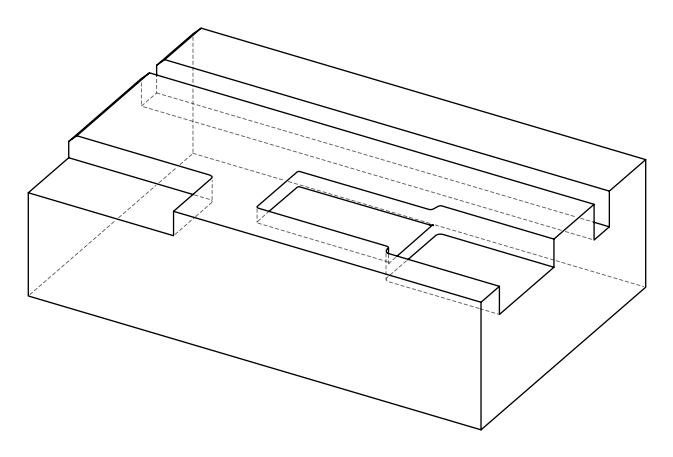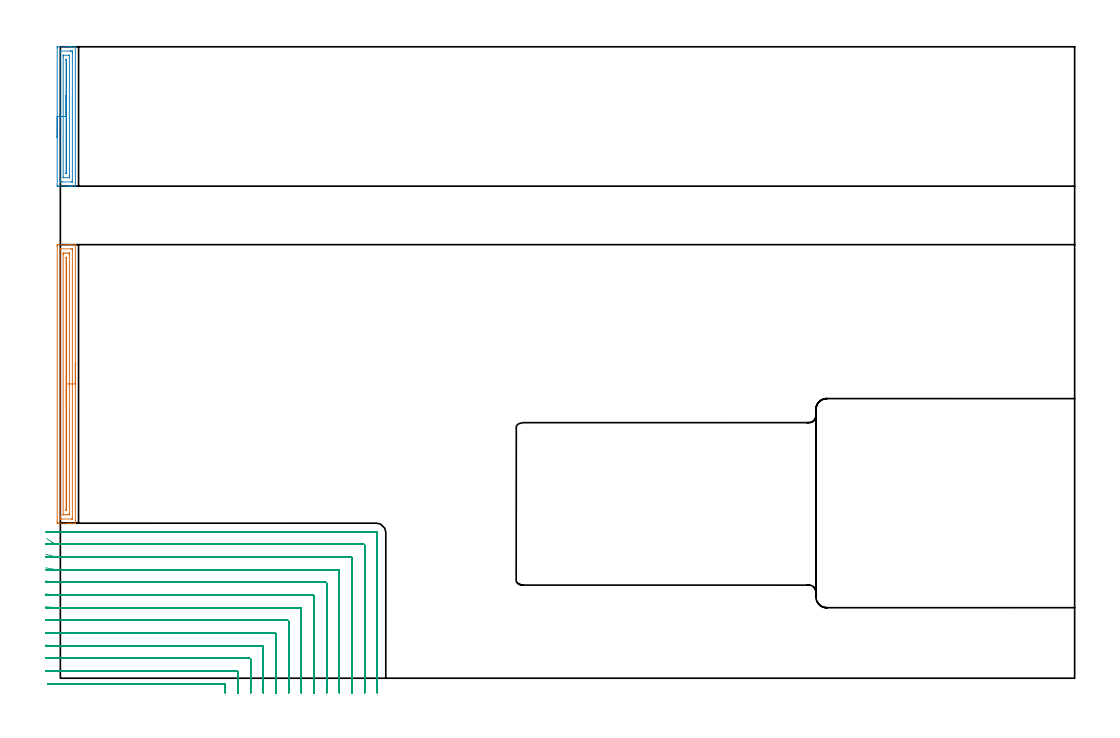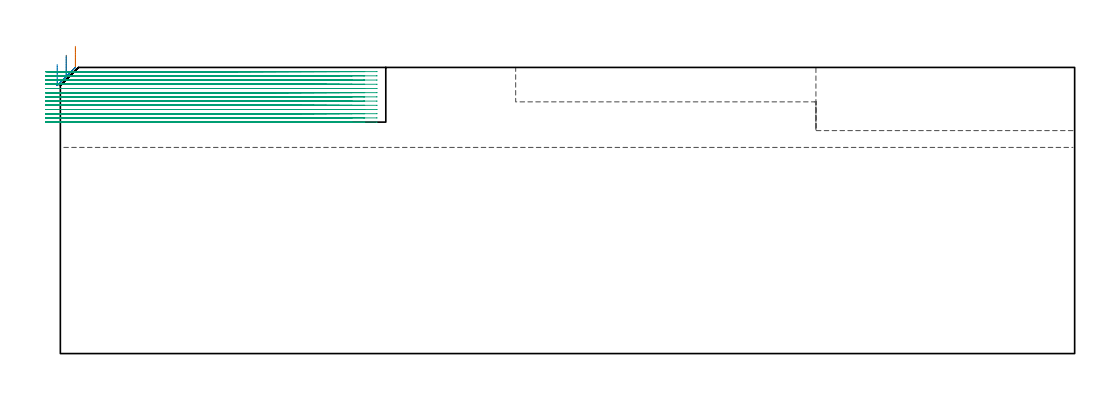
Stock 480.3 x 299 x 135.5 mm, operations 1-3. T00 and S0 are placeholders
(PLAN: 6 operations, 4 tool changes, 269.7 min)
(1 AREA_MILL | FG_CHAMFER_SURFACE | UGT0205_001 | 4.37 min | 5265 mm3)
(2 AREA_MILL_1 | FG_CHAMFER_SURFACE_1 | UGT0205_001 | 2.27 min | 2633 mm3)
(3 MILL_CORNER_NOTCH_RECTANGULAR | CORNER_NOTCH_RECTANGULAR | NXT0201_009 | Follow Part, ap 2, ae 75% | 59.5 min | 292670 mm3)
(4 MILL_OPEN_POCKET | POCKET_OPEN | NXT0201_008 | Follow Part, ap 1.5, ae 75% | 159.74 min | 431052 mm3)
(5 MILL_SLOT | SLOT_PARTIAL_RECTANGULAR | NXT0201_013 | Follow Part, ap 2.5, ae 75% | 28.28 min | 164766 mm3)
(6 MILL_RECTANGULAR_SLOT | SLOT_RECTANGULAR | UGT0201_094 | Follow Part, ap 5, ae 75% | 15.51 min | 448663 mm3)
(TOOL UGT0205_001 | Chamfer Mill 20 x 3 x 45 deg. | D20 FL50 Z2)
(TOOL NXT0201_009 | ENDMILL 8mm [2P460-0800-NA 1630] | D8 FL26 Z6)
(TOOL NXT0201_008 | ENDMILL 6mm [2P460-0600-NA 1630] | D6 FL26 Z6)
(TOOL NXT0201_013 | ENDMILL 10mm | D10 FL30 Z4)
(TOOL UGT0201_094 | End mill 20 mm | D20 FL38 Z4)
(OP 1 AREA_MILL)
G17 G21 G94 G90
T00 M6
G54
G17 G0 G90 X7.1 Y149.35 S1061 M3
G43 Z145.5 H0
G94 G1 Y149.312 Z144.628 F250.
Y149.198 Z143.763
Y149.009 Z142.912
Y148.747 Z142.08
Y148.413 Z141.274
Y148.01 Z140.5
Y147.541 Z139.764
Y147.01 Z139.072
Y146.421 Z138.429
Y145.778 Z137.84
Y145.086 Z137.308
Y144.35 Z136.84
Y143.576 Z136.437
Y142.77 Z136.103
Y141.938 Z135.841
Y141.086 Z135.652
Y140.222 Z135.538
Y139.35 Z135.5
Y73.52
X7.097 Y73.41 Z135.489
X7.004 Y73.402 Z135.396
X6.904 Y73.4 Z135.302
X6.263 Z134.662
X5.462 Z133.861
X4.988 Z133.384
X4.751 Z133.147
X4.113 Z132.509
X3.875 Z132.273
X3.238 Z131.631
X-1.061 Z127.335
X-1.138 Y73.401 Z127.259
X-1.492 Y73.41 Z126.905
X-1.496 Y73.601 Z126.902
X-1.499 Y73.965 Z126.901
Y204.735
X-1.496 Y205.099
X-1.492 Y205.29 Z126.905
X-1.138 Y205.3 Z127.259
X3.238 Z131.631
X3.875 Z132.273
X4.113 Z132.509
X4.751 Z133.147
X4.988 Z133.384
X5.462 Z133.861
X6.904 Z135.302
X7.004 Y205.298 Z135.396
X7.097 Y205.29 Z135.489
X7.1 Y205.179 Z135.5
Y139.35
X5.686 Z134.086
X5.685 Y75.478 Z134.085
X5.684 Y75.434 Z134.084
X5.682 Y75.414 Z134.082
X5.68 Y75.411 Z134.08
X5.665 Y75.407 Z134.065
X5.326 Y75.401 Z133.726
X0.612 Z129.012
X0.072 Y75.404 Z128.472
X-0.037 Y75.41 Z128.363
X-0.079 Y75.432 Z128.321
X-0.082 Y75.561 Z128.318
X-0.084 Y75.744 Z128.316
X-0.086 Y76.454 Z128.314
Y76.634
X-0.085 Y203.222 Z128.315
Y203.266
X-0.082 Y203.286 Z128.318
X-0.08 Y203.289 Z128.32
X-0.065 Y203.293 Z128.335
X0.274 Y203.299 Z128.674
X4.988 Z133.388
X5.528 Y203.296 Z133.928
X5.637 Y203.29 Z134.037
X5.679 Y203.268 Z134.079
X5.682 Y203.139 Z134.082
X5.684 Y202.956 Z134.084
X5.686 Y202.246 Z134.086
Y202.066
Y139.35
X4.272 Z132.672
X4.271 Y78.252 Z132.671
X4.269 Y77.524 Z132.669
X4.267 Y77.444 Z132.667
X4.265 Y77.412 Z132.665
X4.229 Y77.406 Z132.629
X4.113 Y77.403 Z132.513
X3.359 Y77.4 Z131.759
X2.484 Z130.884
X1.609 Z130.009
X1.487 Y77.403 Z129.887
X1.366 Y77.407 Z129.766
X1.337 Y77.41 Z129.737
X1.334 Y77.428 Z129.734
X1.331 Y77.47 Z129.731
X1.329 Y77.524 Z129.729
Y200.448
X1.331 Y201.176 Z129.731
X1.333 Y201.256 Z129.733
X1.335 Y201.288 Z129.735
X1.371 Y201.294 Z129.771
X1.487 Y201.297 Z129.887
X2.241 Y201.3 Z130.641
X3.116 Z131.516
X3.991 Z132.391
X4.113 Y201.297 Z132.513
X4.234 Y201.293 Z132.634
X4.263 Y201.29 Z132.663
X4.266 Y201.272 Z132.666
X4.269 Y201.23 Z132.669
X4.271 Y201.176 Z132.671
X4.272 Y139.35 Z132.672
X2.857 Z131.257
Y79.631
X2.855 Y79.515 Z131.255
X2.85 Y79.438 Z131.25
X2.847 Y79.408 Z131.247
X2.842 Y79.406 Z131.242
X2.8 Y79.404 Z131.2
X2.758 Y79.406 Z131.158
X2.753 Y79.408 Z131.153
X2.75 Y79.438 Z131.15
X2.745 Y79.515 Z131.145
X2.743 Y79.631 Z131.143
Y79.689
Y199.069
X2.745 Y199.186 Z131.145
X2.75 Y199.262 Z131.15
X2.753 Y199.292 Z131.153
X2.758 Y199.294 Z131.158
X2.8 Y199.296 Z131.2
X2.842 Y199.294 Z131.242
X2.847 Y199.292 Z131.247
X2.85 Y199.262 Z131.25
X2.855 Y199.186 Z131.255
X2.857 Y199.069 Z131.257
Y199.011
Y139.35
Y138.478 Z131.295
Y137.613 Z131.409
Y136.762 Z131.598
Y135.93 Z131.86
Y135.124 Z132.194
Y134.35 Z132.597
Y133.614 Z133.066
Y132.922 Z133.597
Y132.279 Z134.186
Y131.69 Z134.829
Y131.158 Z135.522
Y130.69 Z136.257
Y130.287 Z137.031
Y129.953 Z137.837
Y129.691 Z138.669
Y129.502 Z139.521
Y129.388 Z140.386
Y129.35 Z141.257
G0 Z145.5
M5
M2
(OP 2 AREA_MILL_1)
G17 G21 G94 G90
T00 M6
G54
G17 G0 G90 X-1.5 Y256. S1061 M3
G43 Z145.5 H0
Z136.9
G94 G1 Y256.038 Z136.028 F250.
Y256.152 Z135.164
Y256.341 Z134.312
Y256.603 Z133.48
Y256.937 Z132.674
Y257.34 Z131.9
Y257.809 Z131.164
Y258.34 Z130.472
Y258.929 Z129.829
Y259.572 Z129.24
Y260.264 Z128.708
Y261. Z128.24
Y261.774 Z127.837
Y262.58 Z127.503
Y263.412 Z127.241
Y264.264 Z127.052
Y265.128 Z126.938
Y266. Z126.9
X-1.499 Y298.444 Z126.901
X-1.496 Y298.808 Z126.902
X-1.492 Y298.99 Z126.905
X-1.138 Y299. Z127.259
X3.238 Z131.631
X3.894 Z132.291
X4.113 Z132.51
X4.769 Z133.166
X4.988 Z133.384
X5.425 Z133.824
X6.919 Z135.318
X7.011 Y298.998 Z135.404
X7.097 Y298.99 Z135.489
X7.1 Y298.889 Z135.5
Y233.111
X7.097 Y233.01 Z135.489
X7.011 Y233.002 Z135.404
X6.919 Y233. Z135.317
X5.425 Z133.824
X4.988 Z133.384
X4.769 Z133.166
X4.113 Z132.51
X3.894 Z132.291
X3.238 Z131.631
X-1.061 Z127.335
X-1.138 Y233.001 Z127.259
X-1.492 Y233.01 Z126.905
X-1.496 Y233.192 Z126.902
X-1.499 Y233.556 Z126.901
X-1.5 Y266. Z126.9
X-0.086 Z128.314
X-0.085 Y296.844 Z128.315
X-0.084 Y296.932 Z128.316
X-0.081 Y296.976 Z128.319
X-0.08 Y296.989 Z128.32
X-0.044 Y296.991 Z128.356
X0.286 Y296.999 Z128.686
X4.66 Y297. Z133.06
X4.988 Y296.999 Z133.388
X5.539 Y296.996 Z133.939
X5.64 Y296.99 Z134.04
X5.679 Y296.972 Z134.079
X5.682 Y296.85 Z134.082
X5.684 Y296.667 Z134.084
X5.686 Y295.958 Z134.086
Y295.778
X5.685 Y235.156 Z134.085
X5.684 Y235.068 Z134.084
X5.681 Y235.024 Z134.081
X5.68 Y235.011 Z134.08
X5.644 Y235.009 Z134.044
X5.314 Y235.001 Z133.714
X0.94 Y235. Z129.34
X0.612 Y235.001 Z129.012
X0.062 Y235.004 Z128.462
X-0.04 Y235.01 Z128.36
X-0.079 Y235.028 Z128.321
X-0.082 Y235.15 Z128.318
X-0.084 Y235.333 Z128.316
X-0.086 Y236.042 Z128.314
Y236.222
Y266.
X1.328 Z129.728
X1.329 Y294.161 Z129.729
X1.331 Y294.889 Z129.731
X1.333 Y294.969 Z129.733
X1.335 Y294.983 Z129.735
X1.344 Y294.99 Z129.744
X1.381 Y294.997 Z129.781
X1.487 Y294.999 Z129.887
X4.004 Z132.404
X4.113 Y294.995 Z132.513
X4.221 Y294.99 Z132.621
X4.265 Y294.977 Z132.665
X4.268 Y294.942 Z132.668
X4.269 Y294.889 Z132.669
X4.271 Y294.728 Z132.671
Y237.839
X4.269 Y237.111 Z132.669
X4.267 Y237.031 Z132.667
X4.265 Y237.017 Z132.665
X4.256 Y237.01 Z132.656
X4.219 Y237.003 Z132.619
X4.113 Y237.001 Z132.513
X1.596 Z129.996
X1.487 Y237.005 Z129.887
X1.379 Y237.01 Z129.779
X1.335 Y237.023 Z129.735
X1.332 Y237.058 Z129.732
X1.33 Y237.111 Z129.73
X1.329 Y237.272 Z129.729
X1.328 Y266. Z129.728
X2.743 Z131.143
Y292.783
X2.746 Y292.9 Z131.146
X2.75 Y292.975 Z131.15
X2.754 Y292.992 Z131.154
X2.76 Y292.994 Z131.16
X2.8 Y292.997 Z131.2
X2.84 Y292.994 Z131.24
X2.846 Y292.992 Z131.246
X2.85 Y292.975 Z131.25
X2.854 Y292.9 Z131.254
X2.857 Y292.783 Z131.257
Y292.725
Y239.217
X2.854 Y239.101 Z131.254
X2.85 Y239.025 Z131.25
X2.846 Y239.008 Z131.246
X2.84 Y239.006 Z131.24
X2.8 Y239.004 Z131.2
X2.76 Y239.006 Z131.16
X2.754 Y239.008 Z131.154
X2.75 Y239.025 Z131.15
X2.746 Y239.1 Z131.146
X2.743 Y239.217 Z131.143
Y239.275
Y266.
Y266.872 Z131.181
Y267.737 Z131.295
Y268.588 Z131.483
Y269.42 Z131.746
Y270.226 Z132.08
Y271. Z132.482
Y271.736 Z132.951
Y272.428 Z133.482
Y273.071 Z134.072
Y273.66 Z134.715
Y274.192 Z135.407
Y274.66 Z136.143
Y275.063 Z136.916
Y275.397 Z137.722
Y275.659 Z138.554
Y275.848 Z139.406
Y275.962 Z140.271
Y276. Z141.143
G0 Z145.5
M5
M2
(OP 3 MILL_CORNER_NOTCH_RECTANGULAR)
G17 G21 G94 G90
T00 M6
G54
G17 G0 G90 X78.1 Y-7. S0 M3
G43 Z145.5 H1
Z133.508
G94 G1 Y-4. F250.
Y-2.994 F500.
G3 X77.706 Y-2.6 R0.4
G1 X-0.623
G2 X-3.075 Y-2.558 R72.
G1 X-6.073 Y-2.456 F250.
G0 Z145.5
X84.1 Y-7.
Z133.508
G1 Y-4.
Y3.006 F500.
G3 X83.706 Y3.4 R0.4
G1 X-0.623
G2 X-4. Y3.486 R66.
G1 X-6.996 Y3.64 F250.
G0 Z145.5
X90.1 Y-7.
Z133.508
G1 Y-4.
Y9.005 F500.
G3 X89.705 Y9.4 R0.4
G1 X-0.623
G2 X-4. Y9.495 R60.
G1 X-6.995 Y9.664 F250.
G0 Z145.5
X96.1 Y-7.
Z133.508
G1 Y-4.
Y15.005 F500.
G3 X95.705 Y15.4 R0.4
G1 X-0.623
G2 X-4. Y15.506 R54.
G1 X-6.994 Y15.693 F250.
G0 Z145.5
X102.1 Y-7.
Z133.508
G1 Y-4.
Y21.005 F500.
G3 X101.705 Y21.4 R0.4
G1 X-0.623
G2 X-4. Y21.519 R48.
G1 X-6.993 Y21.73 F250.
G0 Z145.5
X108.1 Y-7.
Z133.508
G1 Y-4.
Y27.005 F500.
G3 X107.705 Y27.4 R0.4
G1 X-0.623
G2 X-4. Y27.536 R42.
G1 X-6.99 Y27.777 F250.
G0 Z145.5
X114.1 Y-7.
Z133.508
G1 Y-4.
Y33.004 F500.
G3 X113.704 Y33.4 R0.4
G1 X-0.623
G2 X-4. Y33.559 R36.
G1 X-6.987 Y33.84 F250.
G0 Z145.5
X120.1 Y-7.
Z133.508
G1 Y-4.
Y39.004 F500.
G3 X119.704 Y39.4 R0.4
G1 X-0.623
G2 X-4. Y39.591 R30.
G1 X-6.981 Y39.928 F250.
G0 Z145.5
X126.1 Y-7.
Z133.508
G1 Y-4.
Y45.004 F500.
G3 X125.704 Y45.4 R0.4
G1 X-0.623
G2 X-4. Y45.639 R24.
G1 X-6.97 Y46.061 F250.
G0 Z145.5
X132.1 Y-7.
Z133.508
G1 Y-4.
Y51.004 F500.
G3 X131.704 Y51.4 R0.4
G1 X-0.623
G2 X-4. Y51.72 R18.
G1 X-6.947 Y52.283 F250.
G0 Z145.5
X138.1 Y-7.
Z133.508
G1 Y-4.
Y57.004 F500.
G3 X137.704 Y57.4 R0.4
G1 X-0.623
G2 X-4. Y57.885 R12.
G1 X-6.879 Y58.729 F250.
G0 Z145.5
X144.1 Y-7.
Z133.508
G1 Y-4.
Y63.003 F500.
G3 X143.703 Y63.4 R0.4
G1 X-0.623
G2 X-4. Y64.441 R6.
G1 X-6.48 Y66.13 F250.
G0 Z145.5
X150.1 Y-7.
Z133.508
G1 Y-4.
Y69.003 F500.
G3 X149.703 Y69.4 R0.4
G1 X-0.623
X-3.623 F250.
G0 Z145.5
X78.1 Y-7.
Z131.515
G1 Y-4.
Y-2.994 F500.
G3 X77.706 Y-2.6 R0.4
G1 X-3.04
X-6.04 F250.
G0 Z145.5
X84.1 Y-7.
Z131.515
G1 Y-4.
Y3.006 F500.
G3 X83.706 Y3.4 R0.4
G1 X-3.51
G2 X-4. Y3.402 R66.
G1 X-7. Y3.424 F250.
G0 Z145.5
X90.1 Y-7.
Z131.515
G1 Y-4.
Y9.005 F500.
G3 X89.705 Y9.4 R0.4
G1 X-3.51
G2 X-4. Y9.402 R60.
G1 X-7. Y9.427 F250.
G0 Z145.5
X96.1 Y-7.
Z131.515
G1 Y-4.
Y15.005 F500.
G3 X95.705 Y15.4 R0.4
G1 X-3.51
G2 X-4. Y15.402 R54.
G1 X-7. Y15.429 F250.
G0 Z145.5
X102.1 Y-7.
Z131.515
G1 Y-4.
Y21.005 F500.
G3 X101.705 Y21.4 R0.4
G1 X-3.51
G2 X-4. Y21.403 R48.
G1 X-7. Y21.433 F250.
G0 Z145.5
X108.1 Y-7.
Z131.515
G1 Y-4.
Y27.005 F500.
G3 X107.705 Y27.4 R0.4
G1 X-3.51
G2 X-4. Y27.403 R42.
G1 X-7. Y27.438 F250.
G0 Z145.5
X114.1 Y-7.
Z131.515
G1 Y-4.
Y33.004 F500.
G3 X113.704 Y33.4 R0.4
G1 X-3.51
G2 X-4. Y33.403 R36.
G1 X-7. Y33.444 F250.
G0 Z145.5
X120.1 Y-7.
Z131.515
G1 Y-4.
Y39.004 F500.
G3 X119.704 Y39.4 R0.4
G1 X-3.51
G2 X-4. Y39.404 R30.
G1 X-7. Y39.453 F250.
G0 Z145.5
X126.1 Y-7.
Z131.515
G1 Y-4.
Y45.004 F500.
G3 X125.704 Y45.4 R0.4
G1 X-3.51
G2 X-4. Y45.405 R24.
G1 X-6.999 Y45.466 F250.
G0 Z145.5
X132.1 Y-7.
Z131.515
G1 Y-4.
Y51.004 F500.
G3 X131.704 Y51.4 R0.4
G1 X-3.51
G2 X-4. Y51.407 R18.
G1 X-6.999 Y51.488 F250.
G0 Z145.5
X138.1 Y-7.
Z131.515
G1 Y-4.
Y57.004 F500.
G3 X137.704 Y57.4 R0.4
G1 X-3.51
G2 X-4. Y57.41 R12.
G1 X-6.997 Y57.533 F250.
G0 Z145.5
X144.1 Y-7.
Z131.515
G1 Y-4.
Y63.003 F500.
G3 X143.703 Y63.4 R0.4
G1 X-3.51
G2 X-4. Y63.42 R6.
G1 X-6.99 Y63.665 F250.
G0 Z145.5
X150.1 Y-7.
Z131.515
G1 Y-4.
Y69.003 F500.
G3 X149.703 Y69.4 R0.4
G1 X-3.51
X-6.51 F250.
G0 Z145.5
X78.1 Y-7.
Z129.523
G1 Y-4.
Y-2.994 F500.
G3 X77.706 Y-2.6 R0.4
G1 X-3.04
X-6.04 F250.
G0 Z145.5
X84.1 Y-7.
Z129.523
G1 Y-4.
Y3.005 F500.
G3 X83.705 Y3.4 R0.4
G1 X-4.
X-7. F250.
G0 Z145.5
X90.1 Y-7.
Z129.523
G1 Y-4.
Y9.005 F500.
G3 X89.705 Y9.4 R0.4
G1 X-4.
X-7. F250.
G0 Z145.5
X96.1 Y-7.
Z129.523
G1 Y-4.
Y15.005 F500.
G3 X95.705 Y15.4 R0.4
G1 X-4.
X-7. F250.
G0 Z145.5
X102.1 Y-7.
Z129.523
G1 Y-4.
Y21.005 F500.
G3 X101.705 Y21.4 R0.4
G1 X-4.
X-7. F250.
G0 Z145.5
X108.1 Y-7.
Z129.523
G1 Y-4.
Y27.005 F500.
G3 X107.705 Y27.4 R0.4
G1 X-4.
X-7. F250.
G0 Z145.5
X114.1 Y-7.
Z129.523
G1 Y-4.
Y33.004 F500.
G3 X113.704 Y33.4 R0.4
G1 X-4.
X-7. F250.
G0 Z145.5
X120.1 Y-7.
Z129.523
G1 Y-4.
Y39.004 F500.
G3 X119.704 Y39.4 R0.4
G1 X-4.
X-7. F250.
G0 Z145.5
X126.1 Y-7.
Z129.523
G1 Y-4.
Y45.004 F500.
G3 X125.704 Y45.4 R0.4
G1 X-4.
X-7. F250.
G0 Z145.5
X132.1 Y-7.
Z129.523
G1 Y-4.
Y51.004 F500.
G3 X131.704 Y51.4 R0.4
G1 X-4.
X-7. F250.
G0 Z145.5
X138.1 Y-7.
Z129.523
G1 Y-4.
Y57.003 F500.
G3 X137.703 Y57.4 R0.4
G1 X-4.
X-7. F250.
G0 Z145.5
X144.1 Y-7.
Z129.523
G1 Y-4.
Y63.003 F500.
G3 X143.703 Y63.4 R0.4
G1 X-4.
X-7. F250.
G0 Z145.5
X150.1 Y-7.
Z129.523
G1 Y-4.
Y69.003 F500.
G3 X149.703 Y69.4 R0.4
G1 X-4.
X-7. F250.
G0 Z145.5
X78.1 Y-7.
Z127.531
G1 Y-4.
Y-2.994 F500.
G3 X77.706 Y-2.6 R0.4
G1 X-3.04
X-6.04 F250.
G0 Z145.5
X84.1 Y-7.
Z127.531
G1 Y-4.
Y3.006 F500.
G3 X83.706 Y3.4 R0.4
G1 X-4.
X-7. F250.
G0 Z145.5
X90.1 Y-7.
Z127.531
G1 Y-4.
Y9.005 F500.
G3 X89.705 Y9.4 R0.4
G1 X-4.
X-7. F250.
G0 Z145.5
X96.1 Y-7.
Z127.531
G1 Y-4.
Y15.005 F500.
G3 X95.705 Y15.4 R0.4
G1 X-4.
X-7. F250.
G0 Z145.5
X102.1 Y-7.
Z127.531
G1 Y-4.
Y21.005 F500.
G3 X101.705 Y21.4 R0.4
G1 X-4.
X-7. F250.
G0 Z145.5
X108.1 Y-7.
Z127.531
G1 Y-4.
Y27.005 F500.
G3 X107.705 Y27.4 R0.4
G1 X-4.
X-7. F250.
G0 Z145.5
X114.1 Y-7.
Z127.531
G1 Y-4.
Y33.004 F500.
G3 X113.704 Y33.4 R0.4
G1 X-4.
X-7. F250.
G0 Z145.5
X120.1 Y-7.
Z127.531
G1 Y-4.
Y39.004 F500.
G3 X119.704 Y39.4 R0.4
G1 X-4.
X-7. F250.
G0 Z145.5
X126.1 Y-7.
Z127.531
G1 Y-4.
Y45.004 F500.
G3 X125.704 Y45.4 R0.4
G1 X-4.
X-7. F250.
G0 Z145.5
X132.1 Y-7.
Z127.531
G1 Y-4.
Y51.004 F500.
G3 X131.704 Y51.4 R0.4
G1 X-4.
X-7. F250.
G0 Z145.5
X138.1 Y-7.
Z127.531
G1 Y-4.
Y57.004 F500.
G3 X137.704 Y57.4 R0.4
G1 X-4.
X-7. F250.
G0 Z145.5
X144.1 Y-7.
Z127.531
G1 Y-4.
Y63.003 F500.
G3 X143.703 Y63.4 R0.4
G1 X-4.
X-7. F250.
G0 Z145.5
X150.1 Y-7.
Z127.531
G1 Y-4.
Y69.003 F500.
G3 X149.703 Y69.4 R0.4
G1 X-4.
X-7. F250.
G0 Z145.5
X78.1 Y-7.
Z125.538
G1 Y-4.
Y-2.994 F500.
G3 X77.706 Y-2.6 R0.4
G1 X-3.04
X-6.04 F250.
G0 Z145.5
X84.1 Y-7.
Z125.538
G1 Y-4.
Y3.005 F500.
G3 X83.705 Y3.4 R0.4
G1 X-4.
X-7. F250.
G0 Z145.5
X90.1 Y-7.
Z125.538
G1 Y-4.
Y9.005 F500.
G3 X89.705 Y9.4 R0.4
G1 X-4.
X-7. F250.
G0 Z145.5
X96.1 Y-7.
Z125.538
G1 Y-4.
Y15.005 F500.
G3 X95.705 Y15.4 R0.4
G1 X-4.
X-7. F250.
G0 Z145.5
X102.1 Y-7.
Z125.538
G1 Y-4.
Y21.005 F500.
G3 X101.705 Y21.4 R0.4
G1 X-4.
X-7. F250.
G0 Z145.5
X108.1 Y-7.
Z125.538
G1 Y-4.
Y27.005 F500.
G3 X107.705 Y27.4 R0.4
G1 X-4.
X-7. F250.
G0 Z145.5
X114.1 Y-7.
Z125.538
G1 Y-4.
Y33.004 F500.
G3 X113.704 Y33.4 R0.4
G1 X-4.
X-7. F250.
G0 Z145.5
X120.1 Y-7.
Z125.538
G1 Y-4.
Y39.004 F500.
G3 X119.704 Y39.4 R0.4
G1 X-4.
X-7. F250.
G0 Z145.5
X126.1 Y-7.
Z125.538
G1 Y-4.
Y45.004 F500.
G3 X125.704 Y45.4 R0.4
G1 X-4.
X-7. F250.
G0 Z145.5
X132.1 Y-7.
Z125.538
G1 Y-4.
Y51.004 F500.
G3 X131.704 Y51.4 R0.4
G1 X-4.
X-7. F250.
G0 Z145.5
X138.1 Y-7.
Z125.538
G1 Y-4.
Y57.003 F500.
G3 X137.703 Y57.4 R0.4
G1 X-4.
X-7. F250.
G0 Z145.5
X144.1 Y-7.
Z125.538
G1 Y-4.
Y63.003 F500.
G3 X143.703 Y63.4 R0.4
G1 X-4.
X-7. F250.
G0 Z145.5
X150.1 Y-7.
Z125.538
G1 Y-4.
Y69.003 F500.
G3 X149.703 Y69.4 R0.4
G1 X-4.
X-7. F250.
G0 Z145.5
X78.1 Y-7.
Z123.546
G1 Y-4.
Y-2.994 F500.
G3 X77.706 Y-2.6 R0.4
G1 X-3.04
X-6.04 F250.
G0 Z145.5
X84.1 Y-7.
Z123.546
G1 Y-4.
Y3.005 F500.
G3 X83.705 Y3.4 R0.4
G1 X-4.
X-7. F250.
G0 Z145.5
X90.1 Y-7.
Z123.546
G1 Y-4.
Y9.005 F500.
G3 X89.705 Y9.4 R0.4
G1 X-4.
X-7. F250.
G0 Z145.5
X96.1 Y-7.
Z123.546
G1 Y-4.
Y15.005 F500.
G3 X95.705 Y15.4 R0.4
G1 X-4.
X-7. F250.
G0 Z145.5
X102.1 Y-7.
Z123.546
G1 Y-4.
Y21.005 F500.
G3 X101.705 Y21.4 R0.4
G1 X-4.
X-7. F250.
G0 Z145.5
X108.1 Y-7.
Z123.546
G1 Y-4.
Y27.005 F500.
G3 X107.705 Y27.4 R0.4
G1 X-4.
X-7. F250.
G0 Z145.5
X114.1 Y-7.
Z123.546
G1 Y-4.
Y33.004 F500.
G3 X113.704 Y33.4 R0.4
G1 X-4.
X-7. F250.
G0 Z145.5
X120.1 Y-7.
Z123.546
G1 Y-4.
Y39.004 F500.
G3 X119.704 Y39.4 R0.4
G1 X-4.
X-7. F250.
G0 Z145.5
X126.1 Y-7.
Z123.546
G1 Y-4.
Y45.004 F500.
G3 X125.704 Y45.4 R0.4
G1 X-4.
X-7. F250.
G0 Z145.5
X132.1 Y-7.
Z123.546
G1 Y-4.
Y51.004 F500.
G3 X131.704 Y51.4 R0.4
G1 X-4.
X-7. F250.
G0 Z145.5
X138.1 Y-7.
Z123.546
G1 Y-4.
Y57.003 F500.
G3 X137.703 Y57.4 R0.4
G1 X-4.
X-7. F250.
G0 Z145.5
X144.1 Y-7.
Z123.546
G1 Y-4.
Y63.003 F500.
G3 X143.703 Y63.4 R0.4
G1 X-4.
X-7. F250.
G0 Z145.5
X150.1 Y-7.
Z123.546
G1 Y-4.
Y69.003 F500.
G3 X149.703 Y69.4 R0.4
G1 X-4.
X-7. F250.
G0 Z145.5
X78.1 Y-7.
Z121.554
G1 Y-4.
Y-2.994 F500.
G3 X77.706 Y-2.6 R0.4
G1 X-3.04
X-6.04 F250.
G0 Z145.5
X84.1 Y-7.
Z121.554
G1 Y-4.
Y3.005 F500.
G3 X83.705 Y3.4 R0.4
G1 X-4.
X-7. F250.
G0 Z145.5
X90.1 Y-7.
Z121.554
G1 Y-4.
Y9.005 F500.
G3 X89.705 Y9.4 R0.4
G1 X-4.
X-7. F250.
G0 Z145.5
X96.1 Y-7.
Z121.554
G1 Y-4.
Y15.005 F500.
G3 X95.705 Y15.4 R0.4
G1 X-4.
X-7. F250.
G0 Z145.5
X102.1 Y-7.
Z121.554
G1 Y-4.
Y21.005 F500.
G3 X101.705 Y21.4 R0.4
G1 X-4.
X-7. F250.
G0 Z145.5
X108.1 Y-7.
Z121.554
G1 Y-4.
Y27.005 F500.
G3 X107.705 Y27.4 R0.4
G1 X-4.
X-7. F250.
G0 Z145.5
X114.1 Y-7.
Z121.554
G1 Y-4.
Y33.004 F500.
G3 X113.704 Y33.4 R0.4
G1 X-4.
X-7. F250.
G0 Z145.5
X120.1 Y-7.
Z121.554
G1 Y-4.
Y39.004 F500.
G3 X119.704 Y39.4 R0.4
G1 X-4.
X-7. F250.
G0 Z145.5
X126.1 Y-7.
Z121.554
G1 Y-4.
Y45.004 F500.
G3 X125.704 Y45.4 R0.4
G1 X-4.
X-7. F250.
G0 Z145.5
X132.1 Y-7.
Z121.554
G1 Y-4.
Y51.004 F500.
G3 X131.704 Y51.4 R0.4
G1 X-4.
X-7. F250.
G0 Z145.5
X138.1 Y-7.
Z121.554
G1 Y-4.
Y57.003 F500.
G3 X137.703 Y57.4 R0.4
G1 X-4.
X-7. F250.
G0 Z145.5
X144.1 Y-7.
Z121.554
G1 Y-4.
Y63.003 F500.
G3 X143.703 Y63.4 R0.4
G1 X-4.
X-7. F250.
G0 Z145.5
X150.1 Y-7.
Z121.554
G1 Y-4.
Y69.003 F500.
G3 X149.703 Y69.4 R0.4
G1 X-4.
X-7. F250.
G0 Z145.5
X78.1 Y-7.
Z119.562
G1 Y-4.
Y-2.994 F500.
G3 X77.706 Y-2.6 R0.4
G1 X-3.04
X-6.04 F250.
G0 Z145.5
X84.1 Y-7.
Z119.562
G1 Y-4.
Y3.005 F500.
G3 X83.705 Y3.4 R0.4
G1 X-4.
X-7. F250.
G0 Z145.5
X90.1 Y-7.
Z119.562
G1 Y-4.
Y9.005 F500.
G3 X89.705 Y9.4 R0.4
G1 X-4.
X-7. F250.
G0 Z145.5
X96.1 Y-7.
Z119.562
G1 Y-4.
Y15.005 F500.
G3 X95.705 Y15.4 R0.4
G1 X-4.
X-7. F250.
G0 Z145.5
X102.1 Y-7.
Z119.562
G1 Y-4.
Y21.005 F500.
G3 X101.705 Y21.4 R0.4
G1 X-4.
X-7. F250.
G0 Z145.5
X108.1 Y-7.
Z119.562
G1 Y-4.
Y27.005 F500.
G3 X107.705 Y27.4 R0.4
G1 X-4.
X-7. F250.
G0 Z145.5
X114.1 Y-7.
Z119.562
G1 Y-4.
Y33.004 F500.
G3 X113.704 Y33.4 R0.4
G1 X-4.
X-7. F250.
G0 Z145.5
X120.1 Y-7.
Z119.562
G1 Y-4.
Y39.004 F500.
G3 X119.704 Y39.4 R0.4
G1 X-4.
X-7. F250.
G0 Z145.5
X126.1 Y-7.
Z119.562
G1 Y-4.
Y45.004 F500.
G3 X125.704 Y45.4 R0.4
G1 X-4.
X-7. F250.
G0 Z145.5
X132.1 Y-7.
Z119.562
G1 Y-4.
Y51.004 F500.
G3 X131.704 Y51.4 R0.4
G1 X-4.
X-7. F250.
G0 Z145.5
X138.1 Y-7.
Z119.562
G1 Y-4.
Y57.003 F500.
G3 X137.703 Y57.4 R0.4
G1 X-4.
X-7. F250.
G0 Z145.5
X144.1 Y-7.
Z119.562
G1 Y-4.
Y63.003 F500.
G3 X143.703 Y63.4 R0.4
G1 X-4.
X-7. F250.
G0 Z145.5
X150.1 Y-7.
Z119.562
G1 Y-4.
Y69.003 F500.
G3 X149.703 Y69.4 R0.4
G1 X-4.
X-7. F250.
G0 Z145.5
X78.1 Y-7.
Z117.569
G1 Y-4.
Y-2.994 F500.
G3 X77.706 Y-2.6 R0.4
G1 X-3.04
X-6.04 F250.
G0 Z145.5
X84.1 Y-7.
Z117.569
G1 Y-4.
Y3.005 F500.
G3 X83.705 Y3.4 R0.4
G1 X-4.
X-7. F250.
G0 Z145.5
X90.1 Y-7.
Z117.569
G1 Y-4.
Y9.005 F500.
G3 X89.705 Y9.4 R0.4
G1 X-4.
X-7. F250.
G0 Z145.5
X96.1 Y-7.
Z117.569
G1 Y-4.
Y15.005 F500.
G3 X95.705 Y15.4 R0.4
G1 X-4.
X-7. F250.
G0 Z145.5
X102.1 Y-7.
Z117.569
G1 Y-4.
Y21.005 F500.
G3 X101.705 Y21.4 R0.4
G1 X-4.
X-7. F250.
G0 Z145.5
X108.1 Y-7.
Z117.569
G1 Y-4.
Y27.005 F500.
G3 X107.705 Y27.4 R0.4
G1 X-4.
X-7. F250.
G0 Z145.5
X114.1 Y-7.
Z117.569
G1 Y-4.
Y33.004 F500.
G3 X113.704 Y33.4 R0.4
G1 X-4.
X-7. F250.
G0 Z145.5
X120.1 Y-7.
Z117.569
G1 Y-4.
Y39.004 F500.
G3 X119.704 Y39.4 R0.4
G1 X-4.
X-7. F250.
G0 Z145.5
X126.1 Y-7.
Z117.569
G1 Y-4.
Y45.004 F500.
G3 X125.704 Y45.4 R0.4
G1 X-4.
X-7. F250.
G0 Z145.5
X132.1 Y-7.
Z117.569
G1 Y-4.
Y51.004 F500.
G3 X131.704 Y51.4 R0.4
G1 X-4.
X-7. F250.
G0 Z145.5
X138.1 Y-7.
Z117.569
G1 Y-4.
Y57.003 F500.
G3 X137.703 Y57.4 R0.4
G1 X-4.
X-7. F250.
G0 Z145.5
X144.1 Y-7.
Z117.569
G1 Y-4.
Y63.003 F500.
G3 X143.703 Y63.4 R0.4
G1 X-4.
X-7. F250.
G0 Z145.5
X150.1 Y-7.
Z117.569
G1 Y-4.
Y69.003 F500.
G3 X149.703 Y69.4 R0.4
G1 X-4.
X-7. F250.
G0 Z145.5
X78.1 Y-7.
Z115.577
G1 Y-4.
Y-2.994 F500.
G3 X77.706 Y-2.6 R0.4
G1 X-3.04
X-6.04 F250.
G0 Z145.5
X84.1 Y-7.
Z115.577
G1 Y-4.
Y3.005 F500.
G3 X83.705 Y3.4 R0.4
G1 X-4.
X-7. F250.
G0 Z145.5
X90.1 Y-7.
Z115.577
G1 Y-4.
Y9.005 F500.
G3 X89.705 Y9.4 R0.4
G1 X-4.
X-7. F250.
G0 Z145.5
X96.1 Y-7.
Z115.577
G1 Y-4.
Y15.005 F500.
G3 X95.705 Y15.4 R0.4
G1 X-4.
X-7. F250.
G0 Z145.5
X102.1 Y-7.
Z115.577
G1 Y-4.
Y21.005 F500.
G3 X101.705 Y21.4 R0.4
G1 X-4.
X-7. F250.
G0 Z145.5
X108.1 Y-7.
Z115.577
G1 Y-4.
Y27.005 F500.
G3 X107.705 Y27.4 R0.4
G1 X-4.
X-7. F250.
G0 Z145.5
X114.1 Y-7.
Z115.577
G1 Y-4.
Y33.004 F500.
G3 X113.704 Y33.4 R0.4
G1 X-4.
X-7. F250.
G0 Z145.5
X120.1 Y-7.
Z115.577
G1 Y-4.
Y39.004 F500.
G3 X119.704 Y39.4 R0.4
G1 X-4.
X-7. F250.
G0 Z145.5
X126.1 Y-7.
Z115.577
G1 Y-4.
Y45.004 F500.
G3 X125.704 Y45.4 R0.4
G1 X-4.
X-7. F250.
G0 Z145.5
X132.1 Y-7.
Z115.577
G1 Y-4.
Y51.004 F500.
G3 X131.704 Y51.4 R0.4
G1 X-4.
X-7. F250.
G0 Z145.5
X138.1 Y-7.
Z115.577
G1 Y-4.
Y57.003 F500.
G3 X137.703 Y57.4 R0.4
G1 X-4.
X-7. F250.
G0 Z145.5
X144.1 Y-7.
Z115.577
G1 Y-4.
Y63.003 F500.
G3 X143.703 Y63.4 R0.4
G1 X-4.
X-7. F250.
G0 Z145.5
X150.1 Y-7.
Z115.577
G1 Y-4.
Y69.003 F500.
G3 X149.703 Y69.4 R0.4
G1 X-4.
X-7. F250.
G0 Z145.5
X78.1 Y-7.
Z113.585
G1 Y-4.
Y-2.994 F500.
G3 X77.706 Y-2.6 R0.4
G1 X-3.04
X-6.04 F250.
G0 Z145.5
X84.1 Y-7.
Z113.585
G1 Y-4.
Y3.005 F500.
G3 X83.705 Y3.4 R0.4
G1 X-4.
X-7. F250.
G0 Z145.5
X90.1 Y-7.
Z113.585
G1 Y-4.
Y9.005 F500.
G3 X89.705 Y9.4 R0.4
G1 X-4.
X-7. F250.
G0 Z145.5
X96.1 Y-7.
Z113.585
G1 Y-4.
Y15.005 F500.
G3 X95.705 Y15.4 R0.4
G1 X-4.
X-7. F250.
G0 Z145.5
X102.1 Y-7.
Z113.585
G1 Y-4.
Y21.005 F500.
G3 X101.705 Y21.4 R0.4
G1 X-4.
X-7. F250.
G0 Z145.5
X108.1 Y-7.
Z113.585
G1 Y-4.
Y27.005 F500.
G3 X107.705 Y27.4 R0.4
G1 X-4.
X-7. F250.
G0 Z145.5
X114.1 Y-7.
Z113.585
G1 Y-4.
Y33.004 F500.
G3 X113.704 Y33.4 R0.4
G1 X-4.
X-7. F250.
G0 Z145.5
X120.1 Y-7.
Z113.585
G1 Y-4.
Y39.004 F500.
G3 X119.704 Y39.4 R0.4
G1 X-4.
X-7. F250.
G0 Z145.5
X126.1 Y-7.
Z113.585
G1 Y-4.
Y45.004 F500.
G3 X125.704 Y45.4 R0.4
G1 X-4.
X-7. F250.
G0 Z145.5
X132.1 Y-7.
Z113.585
G1 Y-4.
Y51.004 F500.
G3 X131.704 Y51.4 R0.4
G1 X-4.
X-7. F250.
G0 Z145.5
X138.1 Y-7.
Z113.585
G1 Y-4.
Y57.003 F500.
G3 X137.703 Y57.4 R0.4
G1 X-4.
X-7. F250.
G0 Z145.5
X144.1 Y-7.
Z113.585
G1 Y-4.
Y63.003 F500.
G3 X143.703 Y63.4 R0.4
G1 X-4.
X-7. F250.
G0 Z145.5
X150.1 Y-7.
Z113.585
G1 Y-4.
Y69.003 F500.
G3 X149.703 Y69.4 R0.4
G1 X-4.
X-7. F250.
G0 Z145.5
X78.1 Y-7.
Z111.592
G1 Y-4.
Y-2.994 F500.
G3 X77.706 Y-2.6 R0.4
G1 X-3.04
X-6.04 F250.
G0 Z145.5
X84.1 Y-7.
Z111.592
G1 Y-4.
Y3.005 F500.
G3 X83.705 Y3.4 R0.4
G1 X-4.
X-7. F250.
G0 Z145.5
X90.1 Y-7.
Z111.592
G1 Y-4.
Y9.005 F500.
G3 X89.705 Y9.4 R0.4
G1 X-4.
X-7. F250.
G0 Z145.5
X96.1 Y-7.
Z111.592
G1 Y-4.
Y15.005 F500.
G3 X95.705 Y15.4 R0.4
G1 X-4.
X-7. F250.
G0 Z145.5
X102.1 Y-7.
Z111.592
G1 Y-4.
Y21.005 F500.
G3 X101.705 Y21.4 R0.4
G1 X-4.
X-7. F250.
G0 Z145.5
X108.1 Y-7.
Z111.592
G1 Y-4.
Y27.005 F500.
G3 X107.705 Y27.4 R0.4
G1 X-4.
X-7. F250.
G0 Z145.5
X114.1 Y-7.
Z111.592
G1 Y-4.
Y33.004 F500.
G3 X113.704 Y33.4 R0.4
G1 X-4.
X-7. F250.
G0 Z145.5
X120.1 Y-7.
Z111.592
G1 Y-4.
Y39.004 F500.
G3 X119.704 Y39.4 R0.4
G1 X-4.
X-7. F250.
G0 Z145.5
X126.1 Y-7.
Z111.592
G1 Y-4.
Y45.004 F500.
G3 X125.704 Y45.4 R0.4
G1 X-4.
X-7. F250.
G0 Z145.5
X132.1 Y-7.
Z111.592
G1 Y-4.
Y51.004 F500.
G3 X131.704 Y51.4 R0.4
G1 X-4.
X-7. F250.
G0 Z145.5
X138.1 Y-7.
Z111.592
G1 Y-4.
Y57.003 F500.
G3 X137.703 Y57.4 R0.4
G1 X-4.
X-7. F250.
G0 Z145.5
X144.1 Y-7.
Z111.592
G1 Y-4.
Y63.003 F500.
G3 X143.703 Y63.4 R0.4
G1 X-4.
X-7. F250.
G0 Z145.5
X150.1 Y-7.
Z111.592
G1 Y-4.
Y69.003 F500.
G3 X149.703 Y69.4 R0.4
G1 X-4.
X-7. F250.
G0 Z145.5
X78.1 Y-7.
Z109.6
G1 Y-4.
Y-2.994 F500.
G3 X77.706 Y-2.6 R0.4
G1 X-3.04
X-6.04 F250.
G0 Z145.5
X84.1 Y-7.
Z109.6
G1 Y-4.
Y3.005 F500.
G3 X83.705 Y3.4 R0.4
G1 X-4.
X-7. F250.
G0 Z145.5
X90.1 Y-7.
Z109.6
G1 Y-4.
Y9.005 F500.
G3 X89.705 Y9.4 R0.4
G1 X-4.
X-7. F250.
G0 Z145.5
X96.1 Y-7.
Z109.6
G1 Y-4.
Y15.005 F500.
G3 X95.705 Y15.4 R0.4
G1 X-4.
X-7. F250.
G0 Z145.5
X102.1 Y-7.
Z109.6
G1 Y-4.
Y21.005 F500.
G3 X101.705 Y21.4 R0.4
G1 X-4.
X-7. F250.
G0 Z145.5
X108.1 Y-7.
Z109.6
G1 Y-4.
Y27.005 F500.
G3 X107.705 Y27.4 R0.4
G1 X-4.
X-7. F250.
G0 Z145.5
X114.1 Y-7.
Z109.6
G1 Y-4.
Y33.004 F500.
G3 X113.704 Y33.4 R0.4
G1 X-4.
X-7. F250.
G0 Z145.5
X120.1 Y-7.
Z109.6
G1 Y-4.
Y39.004 F500.
G3 X119.704 Y39.4 R0.4
G1 X-4.
X-7. F250.
G0 Z145.5
X126.1 Y-7.
Z109.6
G1 Y-4.
Y45.004 F500.
G3 X125.704 Y45.4 R0.4
G1 X-4.
X-7. F250.
G0 Z145.5
X132.1 Y-7.
Z109.6
G1 Y-4.
Y51.004 F500.
G3 X131.704 Y51.4 R0.4
G1 X-4.
X-7. F250.
G0 Z145.5
X138.1 Y-7.
Z109.6
G1 Y-4.
Y57.003 F500.
G3 X137.703 Y57.4 R0.4
G1 X-4.
X-7. F250.
G0 Z145.5
X144.1 Y-7.
Z109.6
G1 Y-4.
Y63.003 F500.
G3 X143.703 Y63.4 R0.4
G1 X-4.
X-7. F250.
G0 Z145.5
X150.1 Y-7.
Z109.6
G1 Y-4.
Y69.003 F500.
G3 X149.703 Y69.4 R0.4
G1 X-4.
X-7. F250.
G0 Z145.5
M5
M2
